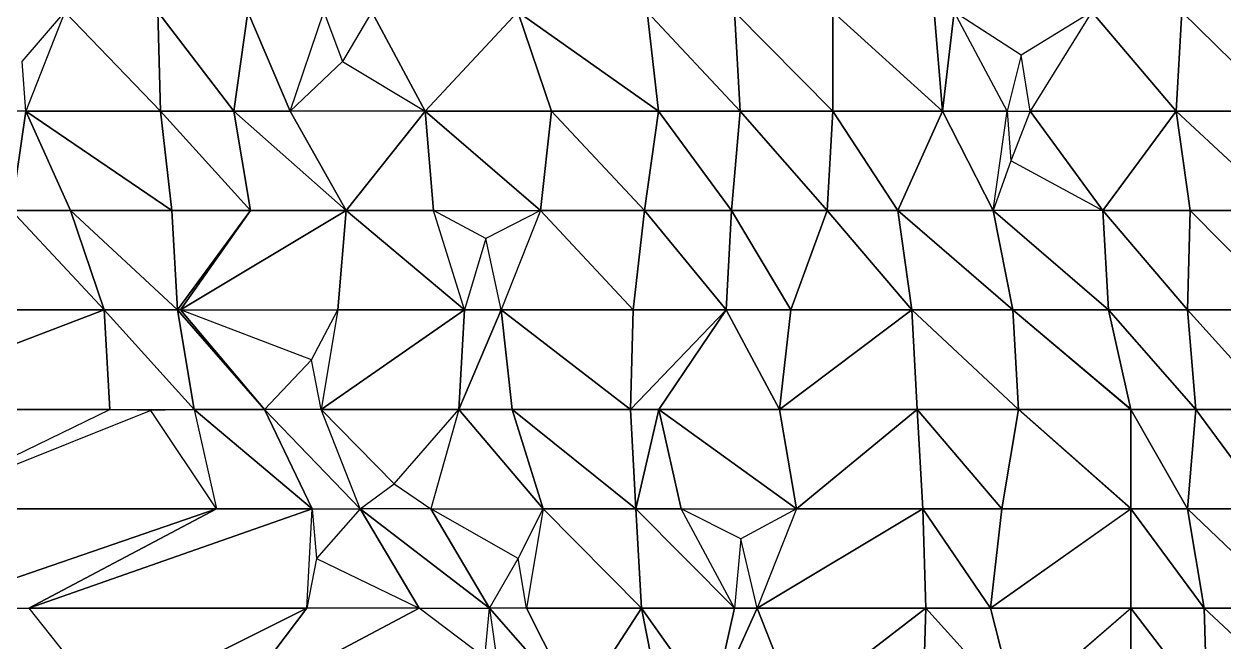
# Model space of a CAD drawing. Header units: metres. Extents: x -317 to 276, y -240 to 234.
# Drawn here: x -266 to -193.6, y -146 to -108.7 of the extents above; entities that cross this region are included whole.
import ezdxf

# ---------------------------------------------------------------- set-up
doc = ezdxf.new("R2010")
doc.units = ezdxf.units.M

msp = doc.modelspace()

# ---------------------------------------------------------------- linework, layer by layer
for points in [[(-263.5333, -108, -387.42047), (-265.90222, -114, -391.75674), (-266.1098, -111, -388.40884), (-266.1097, -110.9999, -388.40875)], [(-263.5333, -108, -387.42047), (-265.90222, -114, -391.75674), (-257.7602, -114, -389.36783), (-257.7601, -113.9999, -389.36774)], [(-263.5333, -108, -387.42047), (-257.7602, -114, -389.36783), (-257.92938, -108, -389.67755), (-257.9293, -107.9999, -389.67746)], [(-257.92938, -108, -389.67755), (-253.34073, -114, -393.79306), (-252.49469, -108, -392.2444), (-252.49458, -107.9999, -392.2443)], [(-257.92938, -108, -389.67755), (-257.7602, -114, -389.36783), (-253.34073, -114, -393.79306), (-253.34062, -113.9999, -393.79297)], [(-252.49469, -108, -392.2444), (-253.34073, -114, -393.79306), (-249.93652, -114, -400.0767), (-249.93642, -113.9999, -400.0766)], [(-252.49469, -108, -392.2444), (-249.93652, -114, -400.0767), (-247.90604, -108, -396.35986), (-247.90593, -107.9999, -396.35977)], [(-247.90604, -108, -396.35986), (-246.78477, -111, -399.15192), (-249.93652, -114, -400.0767), (-249.93642, -113.9999, -400.0766)], [(-241.79448, -114, -397.68774), (-245.00946, -108, -403.5727), (-246.78477, -111, -399.15192), (-246.78467, -110.9999, -399.15182)], [(-241.79448, -114, -397.68774), (-236.19058, -108, -399.94482), (-245.00946, -108, -403.5727), (-245.00935, -107.9999, -403.5726)], [(-241.79448, -114, -397.68774), (-234.16006, -114, -396.228), (-236.19058, -108, -399.94482), (-236.19048, -107.9999, -399.94473)], [(-236.19058, -108, -399.94482), (-227.71011, -114, -396.9364), (-228.38693, -108, -398.17535), (-228.38683, -107.9999, -398.17526)], [(-236.19058, -108, -399.94482), (-234.16006, -114, -396.228), (-227.71011, -114, -396.9364), (-227.71, -113.9999, -396.9363)], [(-228.38693, -108, -398.17535), (-222.78302, -114, -400.43243), (-223.12144, -108, -401.0519), (-223.12134, -107.9999, -401.05182)], [(-228.38693, -108, -398.17535), (-227.71011, -114, -396.9364), (-222.78302, -114, -400.43243), (-222.78291, -113.9999, -400.43234)], [(-223.12144, -108, -401.0519), (-217.17911, -114, -402.6895), (-217.17911, -108, -402.6895), (-217.179, -107.9999, -402.68942)], [(-223.12144, -108, -401.0519), (-222.78302, -114, -400.43243), (-217.17911, -114, -402.6895), (-217.179, -113.9999, -402.68942)], [(-217.17911, -108, -402.6895), (-210.55994, -114, -403.0882), (-211.06757, -108, -404.0174), (-211.06746, -107.9999, -404.0173)], [(-217.17911, -108, -402.6895), (-217.17911, -114, -402.6895), (-210.55994, -114, -403.0882), (-210.55983, -113.9999, -403.0881)], [(-210.55994, -114, -403.0882), (-209.8631, -108, -414.3276), (-211.06757, -108, -404.0174), (-211.06746, -107.9999, -404.0173)], [(-210.55994, -114, -403.0882), (-206.64813, -114, -408.44263), (-209.8631, -108, -414.3276), (-209.86299, -107.9999, -414.3275)], [(-201.55183, -108, -411.6289), (-205.8189, -110.63414, -413.18222), (-209.8631, -108, -414.3276), (-209.86299, -107.9999, -414.3275)], [(-201.55183, -108, -411.6289), (-205.27444, -114, -418.44308), (-196.45555, -114, -414.81522), (-196.45544, -113.9999, -414.81512)], [(-201.55183, -108, -411.6289), (-196.45555, -114, -414.81522), (-196.11713, -108, -414.19574), (-196.11702, -107.9999, -414.19565)], [(-196.11713, -108, -414.19574), (-196.45555, -114, -414.81522), (-190.00558, -114, -415.52362), (-190.00548, -113.9999, -415.52353)], [(-196.11713, -108, -414.19574), (-190.00558, -114, -415.52362), (-190.00558, -108, -415.52362), (-190.00548, -107.9999, -415.52353)], [(-205.8189, -110.63414, -413.18222), (-206.64813, -114, -408.44263), (-205.27444, -114, -418.44308), (-205.27434, -113.9999, -418.443)], [(-266.76828, -120, -380.8271), (-263.1949, -120, -386.801), (-265.90222, -114, -391.75674), (-265.90213, -113.9999, -391.75665)], [(-266.76828, -120, -380.8271), (-265.90222, -114, -391.75674), (-266.59906, -114, -380.51736), (-266.59897, -113.9999, -380.51727)], [(-265.90222, -114, -391.75674), (-257.08334, -120, -388.12888), (-257.7602, -114, -389.36783), (-257.7601, -113.9999, -389.36774)], [(-265.90222, -114, -391.75674), (-263.1949, -120, -386.801), (-257.08334, -120, -388.12888), (-257.08325, -119.9999, -388.12878)], [(-257.7602, -114, -389.36783), (-252.32547, -120, -391.93463), (-253.34073, -114, -393.79306), (-253.34062, -113.9999, -393.79297)], [(-257.7602, -114, -389.36783), (-257.08334, -120, -388.12888), (-252.32547, -120, -391.93463), (-252.32536, -119.9999, -391.93454)], [(-246.55235, -120, -393.882), (-249.93652, -114, -400.0767), (-253.34073, -114, -393.79306), (-253.34062, -113.9999, -393.79297)], [(-246.55235, -120, -393.882), (-253.34073, -114, -393.79306), (-252.32547, -120, -391.93463), (-252.32536, -119.9999, -391.93454)], [(-241.79448, -114, -397.68774), (-249.93652, -114, -400.0767), (-246.55235, -120, -393.882), (-246.55225, -119.9999, -393.8819)], [(-241.79448, -114, -397.68774), (-246.55235, -120, -393.882), (-241.28687, -120, -396.75854), (-241.28676, -119.9999, -396.75845)], [(-241.79448, -114, -397.68774), (-234.8369, -120, -397.46695), (-234.16006, -114, -396.228), (-234.15996, -113.9999, -396.2279)], [(-241.79448, -114, -397.68774), (-241.28687, -120, -396.75854), (-234.8369, -120, -397.46695), (-234.83679, -119.9999, -397.46686)], [(-234.16006, -114, -396.228), (-234.8369, -120, -397.46695), (-228.55615, -120, -398.48508), (-228.55605, -119.9999, -398.485)], [(-234.16006, -114, -396.228), (-228.55615, -120, -398.48508), (-227.71011, -114, -396.9364), (-227.71, -113.9999, -396.9363)], [(-227.71011, -114, -396.9364), (-228.55615, -120, -398.48508), (-223.29065, -120, -401.36163), (-223.29054, -119.9999, -401.36154)], [(-227.71011, -114, -396.9364), (-223.29065, -120, -401.36163), (-222.78302, -114, -400.43243), (-222.78291, -113.9999, -400.43234)], [(-222.78302, -114, -400.43243), (-223.29065, -120, -401.36163), (-217.51753, -120, -403.309), (-217.51743, -119.9999, -403.3089)], [(-222.78302, -114, -400.43243), (-217.51753, -120, -403.309), (-217.17911, -114, -402.6895), (-217.179, -113.9999, -402.68942)], [(-217.17911, -114, -402.6895), (-217.51753, -120, -403.309), (-213.26729, -120, -408.04395), (-213.26718, -119.9999, -408.04385)], [(-217.17911, -114, -402.6895), (-213.26729, -120, -408.04395), (-210.55994, -114, -403.0882), (-210.55983, -113.9999, -403.0881)], [(-210.55994, -114, -403.0882), (-213.26729, -120, -408.04395), (-207.49417, -120, -409.9913), (-207.49406, -119.9999, -409.9912)], [(-210.55994, -114, -403.0882), (-207.49417, -120, -409.9913), (-206.64813, -114, -408.44263), (-206.64803, -113.9999, -408.44254)], [(-206.64813, -114, -408.44263), (-206.42656, -117, -410.0556), (-207.49417, -120, -409.9913), (-207.49406, -119.9999, -409.9912)], [(-200.875, -120, -410.38998), (-205.27444, -114, -418.44308), (-206.42656, -117, -410.0556), (-206.42645, -116.9999, -410.0555)], [(-196.45555, -114, -414.81522), (-205.27444, -114, -418.44308), (-200.875, -120, -410.38998), (-200.8749, -119.9999, -410.3899)], [(-196.45555, -114, -414.81522), (-200.875, -120, -410.38998), (-195.6095, -120, -413.26654), (-195.60939, -119.9999, -413.26645)], [(-196.45555, -114, -414.81522), (-190.00558, -120, -415.52362), (-190.00558, -114, -415.52362), (-190.00548, -113.9999, -415.52353)], [(-196.45555, -114, -414.81522), (-195.6095, -120, -413.26654), (-190.00558, -120, -415.52362), (-190.00548, -119.9999, -415.52353)], [(-266.76828, -120, -380.8271), (-267.95276, -126, -382.99524), (-261.16437, -126, -383.08417), (-261.16428, -125.9999, -383.08408)], [(-266.76828, -120, -380.8271), (-261.16437, -126, -383.08417), (-263.1949, -120, -386.801), (-263.1948, -119.9999, -386.8009)], [(-263.1949, -120, -386.801), (-256.74493, -126, -387.5094), (-257.08334, -120, -388.12888), (-257.08325, -119.9999, -388.12878)], [(-263.1949, -120, -386.801), (-261.16437, -126, -383.08417), (-256.74493, -126, -387.5094), (-256.74484, -125.9999, -387.5093)], [(-256.74493, -126, -387.5094), (-252.32547, -120, -391.93463), (-257.08334, -120, -388.12888), (-257.08325, -119.9999, -388.12878)], [(-256.74493, -126, -387.5094), (-256.5557, -126, -399.678), (-252.32547, -120, -391.93463), (-252.32536, -119.9999, -391.93454)], [(-256.5557, -126, -399.678), (-247.05998, -126, -394.8112), (-246.55235, -120, -393.882), (-246.55225, -119.9999, -393.8819)], [(-256.5557, -126, -399.678), (-246.55235, -120, -393.882), (-252.32547, -120, -391.93463), (-252.32536, -119.9999, -391.93454)], [(-246.55235, -120, -393.882), (-247.05998, -126, -394.8112), (-239.42557, -126, -393.35144), (-239.42546, -125.9999, -393.35135)], [(-246.55235, -120, -393.882), (-239.42557, -126, -393.35144), (-241.28687, -120, -396.75854), (-241.28676, -119.9999, -396.75845)], [(-234.8369, -120, -397.46695), (-238.13295, -121.68, -397.24283), (-241.28687, -120, -396.75854), (-241.28676, -119.9999, -396.75845)], [(-234.8369, -120, -397.46695), (-237.20583, -126, -401.80322), (-229.23299, -126, -399.72403), (-229.23288, -125.9999, -399.72394)], [(-234.8369, -120, -397.46695), (-229.23299, -126, -399.72403), (-228.55615, -120, -398.48508), (-228.55605, -119.9999, -398.485)], [(-228.55615, -120, -398.48508), (-229.23299, -126, -399.72403), (-223.62907, -126, -401.9811), (-223.62897, -125.9999, -401.98102)], [(-228.55615, -120, -398.48508), (-223.62907, -126, -401.9811), (-223.29065, -120, -401.36163), (-223.29054, -119.9999, -401.36154)], [(-223.29065, -120, -401.36163), (-223.62907, -126, -401.9811), (-219.71725, -126, -407.33554), (-219.71715, -125.9999, -407.33545)], [(-223.29065, -120, -401.36163), (-219.71725, -126, -407.33554), (-217.51753, -120, -403.309), (-217.51743, -119.9999, -403.3089)], [(-217.51753, -120, -403.309), (-219.71725, -126, -407.33554), (-212.42125, -126, -406.49527), (-212.42114, -125.9999, -406.49518)], [(-217.51753, -120, -403.309), (-212.42125, -126, -406.49527), (-213.26729, -120, -408.04395), (-213.26718, -119.9999, -408.04385)], [(-213.26729, -120, -408.04395), (-206.30971, -126, -407.82315), (-207.49417, -120, -409.9913), (-207.49406, -119.9999, -409.9912)], [(-213.26729, -120, -408.04395), (-212.42125, -126, -406.49527), (-206.30971, -126, -407.82315), (-206.3096, -125.9999, -407.82306)], [(-207.49417, -120, -409.9913), (-200.53659, -126, -409.7705), (-200.875, -120, -410.38998), (-200.8749, -119.9999, -410.3899)], [(-207.49417, -120, -409.9913), (-206.30971, -126, -407.82315), (-200.53659, -126, -409.7705), (-200.53648, -125.9999, -409.77042)], [(-200.875, -120, -410.38998), (-195.77872, -126, -413.57626), (-195.6095, -120, -413.26654), (-195.60939, -119.9999, -413.26645)], [(-200.875, -120, -410.38998), (-200.53659, -126, -409.7705), (-195.77872, -126, -413.57626), (-195.77861, -125.9999, -413.57617)], [(-195.6095, -120, -413.26654), (-195.77872, -126, -413.57626), (-189.66718, -126, -414.90414), (-189.66707, -125.9999, -414.90405)], [(-195.6095, -120, -413.26654), (-189.66718, -126, -414.90414), (-190.00558, -120, -415.52362), (-190.00548, -119.9999, -415.52353)], [(-238.13295, -121.68, -397.24283), (-239.42557, -126, -393.35144), (-237.20583, -126, -401.80322), (-237.20572, -125.9999, -401.80313)], [(-276.92084, -132, -399.4112), (-260.82596, -132, -382.46472), (-261.16437, -126, -383.08417), (-261.16428, -125.9999, -383.08408)], [(-276.92084, -132, -399.4112), (-261.16437, -126, -383.08417), (-267.95276, -126, -382.99524), (-267.95267, -125.9999, -382.99515)], [(-261.16437, -126, -383.08417), (-255.72968, -132, -385.651), (-256.74493, -126, -387.5094), (-256.74484, -125.9999, -387.5093)], [(-261.16437, -126, -383.08417), (-260.82596, -132, -382.46472), (-255.72968, -132, -385.651), (-255.72957, -131.9999, -385.6509)], [(-251.47943, -132, -390.38596), (-256.5557, -126, -399.678), (-256.74493, -126, -387.5094), (-256.74484, -125.9999, -387.5093)], [(-251.47943, -132, -390.38596), (-256.74493, -126, -387.5094), (-255.72968, -132, -385.651), (-255.72957, -131.9999, -385.6509)], [(-251.47943, -132, -390.38596), (-248.64261, -129, -395.6223), (-256.5557, -126, -399.678), (-256.5556, -125.9999, -399.67792)], [(-247.05998, -126, -394.8112), (-248.07523, -132, -396.6696), (-248.64261, -129, -395.6223), (-248.6425, -128.9999, -395.62222)], [(-248.07523, -132, -396.6696), (-239.76398, -132, -393.97092), (-239.42557, -126, -393.35144), (-239.42546, -125.9999, -393.35135)], [(-248.07523, -132, -396.6696), (-239.42557, -126, -393.35144), (-247.05998, -126, -394.8112), (-247.05988, -125.9999, -394.8111)], [(-239.76398, -132, -393.97092), (-236.52899, -132, -400.5643), (-237.20583, -126, -401.80322), (-237.20572, -125.9999, -401.80313)], [(-239.76398, -132, -393.97092), (-237.20583, -126, -401.80322), (-239.42557, -126, -393.35144), (-239.42546, -125.9999, -393.35135)], [(-237.20583, -126, -401.80322), (-229.40219, -132, -400.03375), (-229.23299, -126, -399.72403), (-229.23288, -125.9999, -399.72394)], [(-237.20583, -126, -401.80322), (-236.52899, -132, -400.5643), (-229.40219, -132, -400.03375), (-229.40208, -131.9999, -400.03366)], [(-229.40219, -132, -400.03375), (-227.6901, -132, -409.41473), (-223.62907, -126, -401.9811), (-223.62897, -125.9999, -401.98102)], [(-229.40219, -132, -400.03375), (-223.62907, -126, -401.9811), (-229.23299, -126, -399.72403), (-229.23288, -125.9999, -399.72394)], [(-223.62907, -126, -401.9811), (-227.6901, -132, -409.41473), (-220.39409, -132, -408.5745), (-220.39398, -131.9999, -408.5744)], [(-223.62907, -126, -401.9811), (-220.39409, -132, -408.5745), (-219.71725, -126, -407.33554), (-219.71715, -125.9999, -407.33545)], [(-220.39409, -132, -408.5745), (-212.08282, -132, -405.8758), (-212.42125, -126, -406.49527), (-212.42114, -125.9999, -406.49518)], [(-220.39409, -132, -408.5745), (-212.42125, -126, -406.49527), (-219.71725, -126, -407.33554), (-219.71715, -125.9999, -407.33545)], [(-212.42125, -126, -406.49527), (-205.97128, -132, -407.20367), (-206.30971, -126, -407.82315), (-206.3096, -125.9999, -407.82306)], [(-212.42125, -126, -406.49527), (-212.08282, -132, -405.8758), (-205.97128, -132, -407.20367), (-205.97118, -131.9999, -407.20358)], [(-206.30971, -126, -407.82315), (-199.1829, -132, -407.29263), (-200.53659, -126, -409.7705), (-200.53648, -125.9999, -409.77042)], [(-206.30971, -126, -407.82315), (-205.97128, -132, -407.20367), (-199.1829, -132, -407.29263), (-199.1828, -131.9999, -407.29254)], [(-200.53659, -126, -409.7705), (-195.27109, -132, -412.64706), (-195.77872, -126, -413.57626), (-195.77861, -125.9999, -413.57617)], [(-200.53659, -126, -409.7705), (-199.1829, -132, -407.29263), (-195.27109, -132, -412.64706), (-195.27098, -131.9999, -412.64697)], [(-195.77872, -126, -413.57626), (-190.34401, -132, -416.14307), (-189.66718, -126, -414.90414), (-189.66707, -125.9999, -414.90405)], [(-195.77872, -126, -413.57626), (-195.27109, -132, -412.64706), (-190.34401, -132, -416.14307), (-190.3439, -131.9999, -416.14297)], [(-276.92084, -132, -399.4112), (-273.17822, -138, -405.07538), (-260.82596, -132, -382.46472), (-260.82587, -131.9999, -382.46463)], [(-258.3457, -132.07407, -384.18213), (-273.17822, -138, -405.07538), (-254.376, -138, -383.17313), (-254.3759, -137.9999, -383.17303)], [(-255.72968, -132, -385.651), (-258.3457, -132.07407, -384.18213), (-260.82596, -132, -382.46472), (-260.82587, -131.9999, -382.46463)], [(-255.72968, -132, -385.651), (-248.60287, -138, -385.12048), (-251.47943, -132, -390.38596), (-251.47932, -131.9999, -390.38586)], [(-255.72968, -132, -385.651), (-254.376, -138, -383.17313), (-248.60287, -138, -385.12048), (-248.60277, -137.9999, -385.1204)], [(-251.47943, -132, -390.38596), (-245.7063, -138, -392.3333), (-248.07523, -132, -396.6696), (-248.07512, -131.9999, -396.6695)], [(-251.47943, -132, -390.38596), (-248.60287, -138, -385.12048), (-245.7063, -138, -392.3333), (-245.70619, -137.9999, -392.33322)], [(-248.07523, -132, -396.6696), (-243.6658, -136.5, -394.85565), (-239.76398, -132, -393.97092), (-239.76387, -131.9999, -393.97083)], [(-239.76398, -132, -393.97092), (-241.45607, -138, -397.06827), (-234.6677, -138, -397.15723), (-234.66759, -137.9999, -397.15714)], [(-239.76398, -132, -393.97092), (-234.6677, -138, -397.15723), (-236.52899, -132, -400.5643), (-236.52888, -131.9999, -400.5642)], [(-236.52899, -132, -400.5643), (-229.06378, -138, -399.4143), (-229.40219, -132, -400.03375), (-229.40208, -131.9999, -400.03366)], [(-236.52899, -132, -400.5643), (-234.6677, -138, -397.15723), (-229.06378, -138, -399.4143), (-229.06367, -137.9999, -399.4142)], [(-229.06378, -138, -399.4143), (-227.6901, -132, -409.41473), (-229.40219, -132, -400.03375), (-229.40208, -131.9999, -400.03366)], [(-229.06378, -138, -399.4143), (-226.33643, -138, -406.93686), (-227.6901, -132, -409.41473), (-227.68999, -131.9999, -409.41464)], [(-227.6901, -132, -409.41473), (-219.37883, -138, -406.71606), (-220.39409, -132, -408.5745), (-220.39398, -131.9999, -408.5744)], [(-227.6901, -132, -409.41473), (-226.33643, -138, -406.93686), (-219.37883, -138, -406.71606), (-219.37872, -137.9999, -406.71597)], [(-219.37883, -138, -406.71606), (-212.08282, -132, -405.8758), (-220.39409, -132, -408.5745), (-220.39398, -131.9999, -408.5744)], [(-219.37883, -138, -406.71606), (-211.74442, -138, -405.25635), (-212.08282, -132, -405.8758), (-212.08272, -131.9999, -405.8757)], [(-212.08282, -132, -405.8758), (-206.98654, -138, -409.0621), (-205.97128, -132, -407.20367), (-205.97118, -131.9999, -407.20358)], [(-212.08282, -132, -405.8758), (-211.74442, -138, -405.25635), (-206.98654, -138, -409.0621), (-206.98643, -137.9999, -409.062)], [(-205.97128, -132, -407.20367), (-206.98654, -138, -409.0621), (-199.1829, -138, -407.29263), (-199.1828, -137.9999, -407.29254)], [(-205.97128, -132, -407.20367), (-199.1829, -138, -407.29263), (-199.1829, -132, -407.29263), (-199.1828, -131.9999, -407.29254)], [(-199.1829, -132, -407.29263), (-195.77872, -138, -413.57626), (-195.27109, -132, -412.64706), (-195.27098, -131.9999, -412.64697)], [(-199.1829, -132, -407.29263), (-199.1829, -138, -407.29263), (-195.77872, -138, -413.57626), (-195.77861, -137.9999, -413.57617)], [(-195.27109, -132, -412.64706), (-195.77872, -138, -413.57626), (-190.85164, -138, -417.0723), (-190.85153, -137.9999, -417.0722)], [(-195.27109, -132, -412.64706), (-190.85164, -138, -417.0723), (-190.34401, -132, -416.14307), (-190.3439, -131.9999, -416.14297)], [(-243.6658, -136.5, -394.85565), (-241.45607, -138, -397.06827), (-245.7063, -138, -392.3333), (-245.70619, -137.9999, -392.33322)], [(-271.82455, -144, -402.59747), (-254.376, -138, -383.17313), (-273.17822, -138, -405.07538), (-273.17813, -137.9999, -405.0753)], [(-271.82455, -144, -402.59747), (-265.713, -144, -403.92535), (-254.376, -138, -383.17313), (-254.3759, -137.9999, -383.17303)], [(-265.713, -144, -403.92535), (-248.94128, -144, -385.73993), (-248.60287, -138, -385.12048), (-248.60277, -137.9999, -385.1204)], [(-265.713, -144, -403.92535), (-248.60287, -138, -385.12048), (-254.376, -138, -383.17313), (-254.3759, -137.9999, -383.17303)], [(-248.60287, -138, -385.12048), (-248.35101, -141, -385.74768), (-248.94128, -144, -385.73993), (-248.94118, -143.9999, -385.73984)], [(-242.15292, -144, -385.82886), (-245.7063, -138, -392.3333), (-248.35101, -141, -385.74768), (-248.3509, -140.9999, -385.7476)], [(-237.90268, -144, -390.56384), (-241.45607, -138, -397.06827), (-245.7063, -138, -392.3333), (-245.70619, -137.9999, -392.33322)], [(-237.90268, -144, -390.56384), (-245.7063, -138, -392.3333), (-242.15292, -144, -385.82886), (-242.15282, -143.9999, -385.82877)], [(-237.90268, -144, -390.56384), (-236.17622, -141, -397.13745), (-241.45607, -138, -397.06827), (-241.45596, -137.9999, -397.06818)], [(-234.6677, -138, -397.15723), (-235.68295, -144, -399.01562), (-236.17622, -141, -397.13745), (-236.17612, -140.9999, -397.13736)], [(-234.6677, -138, -397.15723), (-235.68295, -144, -399.01562), (-228.72536, -144, -398.79483), (-228.72525, -143.9999, -398.79474)], [(-234.6677, -138, -397.15723), (-228.72536, -144, -398.79483), (-229.06378, -138, -399.4143), (-229.06367, -137.9999, -399.4142)], [(-223.12144, -144, -401.0519), (-226.33643, -138, -406.93686), (-229.06378, -138, -399.4143), (-229.06367, -137.9999, -399.4142)], [(-223.12144, -144, -401.0519), (-229.06378, -138, -399.4143), (-228.72536, -144, -398.79483), (-228.72525, -143.9999, -398.79474)], [(-219.37883, -138, -406.71606), (-222.72943, -139.81818, -406.59183), (-226.33643, -138, -406.93686), (-226.33632, -137.9999, -406.93677)], [(-221.74776, -144, -411.05237), (-211.5752, -144, -404.9466), (-211.74442, -138, -405.25635), (-211.74431, -137.9999, -405.25626)], [(-221.74776, -144, -411.05237), (-211.74442, -138, -405.25635), (-219.37883, -138, -406.71606), (-219.37872, -137.9999, -406.71597)], [(-211.74442, -138, -405.25635), (-207.66338, -144, -410.30103), (-206.98654, -138, -409.0621), (-206.98643, -137.9999, -409.062)], [(-211.74442, -138, -405.25635), (-211.5752, -144, -404.9466), (-207.66338, -144, -410.30103), (-207.66327, -143.9999, -410.30093)], [(-207.66338, -144, -410.30103), (-199.1829, -144, -407.29263), (-199.1829, -138, -407.29263), (-199.1828, -137.9999, -407.29254)], [(-207.66338, -144, -410.30103), (-199.1829, -138, -407.29263), (-206.98654, -138, -409.0621), (-206.98643, -137.9999, -409.062)], [(-199.1829, -138, -407.29263), (-194.76346, -144, -411.71783), (-195.77872, -138, -413.57626), (-195.77861, -137.9999, -413.57617)], [(-199.1829, -138, -407.29263), (-199.1829, -144, -407.29263), (-194.76346, -144, -411.71783), (-194.76335, -143.9999, -411.71774)], [(-195.77872, -138, -413.57626), (-189.49797, -144, -414.59442), (-190.85164, -138, -417.0723), (-190.85153, -137.9999, -417.0722)], [(-195.77872, -138, -413.57626), (-194.76346, -144, -411.71783), (-189.49797, -144, -414.59442), (-189.49786, -143.9999, -414.59433)], [(-222.72943, -139.81818, -406.59183), (-223.12144, -144, -401.0519), (-221.74776, -144, -411.05237), (-221.74765, -143.9999, -411.05228)], [(-267.93274, -150, -395.47357), (-265.713, -150, -403.92535), (-271.82455, -144, -402.59747), (-271.82446, -143.9999, -402.59738)], [(-248.94128, -144, -385.73993), (-265.713, -144, -403.92535), (-260.95514, -150, -407.73114), (-260.95505, -149.9999, -407.73105)], [(-248.94128, -144, -385.73993), (-260.95514, -150, -407.73114), (-253.48993, -150, -406.58112), (-253.48982, -149.9999, -406.58102)], [(-248.94128, -144, -385.73993), (-253.48993, -150, -406.58112), (-242.15292, -144, -385.82886), (-242.15282, -143.9999, -385.82877)], [(-242.15292, -144, -385.82886), (-253.48993, -150, -406.58112), (-238.19785, -147, -390.23502), (-238.19774, -146.9999, -390.23492)], [(-237.05664, -150, -389.01517), (-238.19785, -147, -390.23502), (-237.90268, -144, -390.56384), (-237.90257, -143.9999, -390.56375)], [(-232.63718, -150, -393.4404), (-235.68295, -144, -399.01562), (-237.90268, -144, -390.56384), (-237.90257, -143.9999, -390.56375)], [(-232.63718, -150, -393.4404), (-237.90268, -144, -390.56384), (-237.05664, -150, -389.01517), (-237.05653, -149.9999, -389.01508)], [(-228.72536, -144, -398.79483), (-235.68295, -144, -399.01562), (-232.63718, -150, -393.4404), (-232.63707, -149.9999, -393.4403)], [(-228.72536, -144, -398.79483), (-232.63718, -150, -393.4404), (-227.5409, -150, -396.62668), (-227.54079, -149.9999, -396.6266)], [(-228.72536, -144, -398.79483), (-224.47511, -150, -403.5298), (-223.12144, -144, -401.0519), (-223.12134, -143.9999, -401.05182)], [(-228.72536, -144, -398.79483), (-227.5409, -150, -396.62668), (-224.47511, -150, -403.5298), (-224.475, -149.9999, -403.5297)], [(-224.47511, -150, -403.5298), (-219.37883, -150, -406.71606), (-221.74776, -144, -411.05237), (-221.74765, -143.9999, -411.05228)], [(-224.47511, -150, -403.5298), (-221.74776, -144, -411.05237), (-223.12144, -144, -401.0519), (-223.12134, -143.9999, -401.05182)], [(-219.37883, -150, -406.71606), (-211.5752, -144, -404.9466), (-221.74776, -144, -411.05237), (-221.74765, -143.9999, -411.05228)], [(-219.37883, -150, -406.71606), (-211.74442, -150, -405.25635), (-211.5752, -144, -404.9466), (-211.57509, -143.9999, -404.9465)], [(-211.5752, -144, -404.9466), (-211.74442, -150, -405.25635), (-206.1405, -150, -407.51343), (-206.1404, -149.9999, -407.51334)], [(-211.5752, -144, -404.9466), (-206.1405, -150, -407.51343), (-207.66338, -144, -410.30103), (-207.66327, -143.9999, -410.30093)], [(-206.1405, -150, -407.51343), (-199.1829, -144, -407.29263), (-207.66338, -144, -410.30103), (-207.66327, -143.9999, -410.30093)], [(-206.1405, -150, -407.51343), (-199.1829, -150, -407.29263), (-199.1829, -144, -407.29263), (-199.1828, -143.9999, -407.29254)], [(-199.1829, -144, -407.29263), (-194.59425, -150, -411.4081), (-194.76346, -144, -411.71783), (-194.76335, -143.9999, -411.71774)], [(-199.1829, -144, -407.29263), (-199.1829, -150, -407.29263), (-194.59425, -150, -411.4081), (-194.59415, -149.9999, -411.40802)], [(-194.76346, -144, -411.71783), (-188.3135, -150, -412.42627), (-189.49797, -144, -414.59442), (-189.49786, -143.9999, -414.59433)], [(-194.76346, -144, -411.71783), (-194.59425, -150, -411.4081), (-188.3135, -150, -412.42627), (-188.3134, -149.9999, -412.42618)]]:
    msp.add_3dface(points)

doc.saveas('drawing.dxf')
